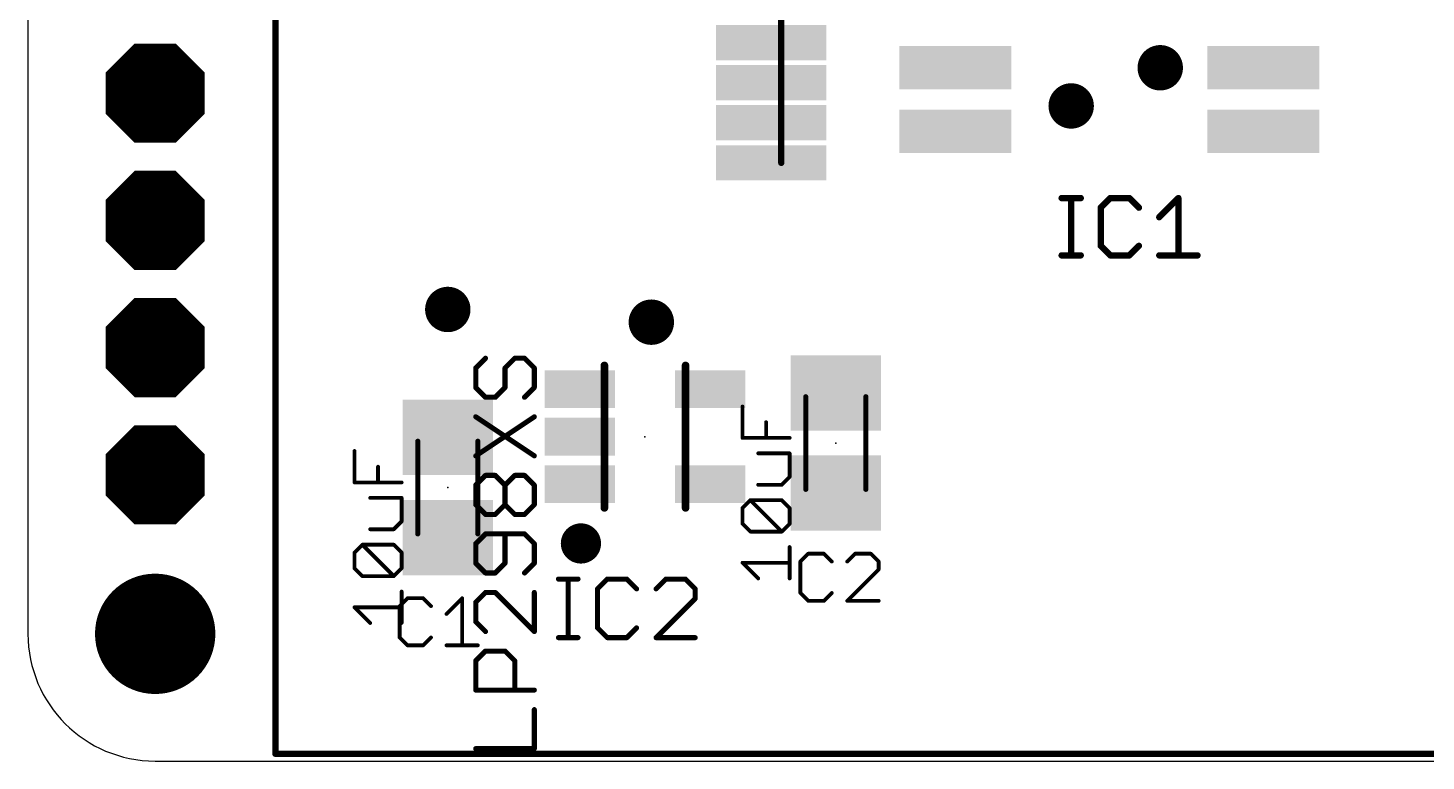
# Model space of a CAD drawing. Extents: x -27.9 to 27.9, y -17.1 to 17.1.
# Drawn here: x -27.94 to -0.03, y -17.14 to -2.51 of the extents above; entities that cross this region are included whole.
import ezdxf

# ---------------------------------------------------------------- set-up
doc = ezdxf.new("R2010")
doc.units = 0
for name, color, linetype in [('17', 82, 'CONTINUOUS'), ('18', 82, 'CONTINUOUS'), ('20', 7, 'CONTINUOUS'), ('22', 253, 'CONTINUOUS'), ('23', 7, 'CONTINUOUS'), ('25', 253, 'CONTINUOUS'), ('27', 253, 'CONTINUOUS'), ('29', 253, 'CONTINUOUS'), ('30', 253, 'CONTINUOUS'), ('31', 253, 'CONTINUOUS'), ('32', 253, 'CONTINUOUS'), ('44', 253, 'CONTINUOUS'), ('51', 253, 'CONTINUOUS')]:
    doc.layers.add(name, color=color, linetype=linetype)

# ---------------------------------------------------------------- blocks, each defined once
blk = doc.blocks.new('RECT')
blk.add_solid([(-0.5, -0.5), (0.5, -0.5), (-0.5, 0.5), (0.5, 0.5)])
blk = doc.blocks.new('OCTAGONP')
at = {"const_width": 0.5}
blk.add_lwpolyline([(-0.25, -0.1036), (-0.25, 0.1036), (-0.1036, 0.25), (0.1036, 0.25), (0.25, 0.1036), (0.25, -0.1036), (0.1036, -0.25), (-0.1036, -0.25), (-0.25, -0.1036), (-0.25, 0.1036)], dxfattribs=at)
blk = doc.blocks.new('ROUNDV')
at = {"const_width": 0.5}
blk.add_lwpolyline([(0, -0.25, 1), (0, 0.25, 1), (0, -0.25)], format="xyb", dxfattribs=at)

msp = doc.modelspace()

# ---------------------------------------------------------------- linework, layer by layer
at = {"layer": '20'}
for p, q in [((-27.94, 14.605), (-27.94, -14.605)), ((-25.4, -17.145), (25.4, -17.145))]:
    msp.add_line(p, q, dxfattribs=at)
for centre, radius in [((-16.9, -12.8), 0.3), ((-25.4, -14.605), 1.1)]:
    msp.add_circle(centre, radius, dxfattribs=at)
msp.add_arc((-25.4, -14.605), 2.54, 180, 270, dxfattribs=at)
at = {"layer": '22', "const_width": 0.127}
for points in [[(-23, 17), (-23, -17)], [(-12.9, -5.2), (-12.9, 5.2)], [(-23, -17), (23, -17)]]:
    msp.add_lwpolyline(points, dxfattribs=at)
at = {"layer": '22', "const_width": 0.0635}
for points in [[(-12.9318, -5.2, 1), (-12.8682, -5.2)], [(-23, -16.9683, 1), (-23, -17.0317)], [(-23.0317, -17, 1), (-22.9683, -17)]]:
    msp.add_lwpolyline(points, format="xyb", dxfattribs=at)
at = {"layer": '23'}
for p in [(-15.621, -10.668), (-11.811, -10.795), (-19.558, -11.684)]:
    msp.add_point(p, dxfattribs=at)
at = {"layer": '25'}
for points, const_width in [([(-7.3025, -5.9045), (-6.9212, -5.9045)], 0.127), ([(-7.1118, -7.0485), (-7.1118, -5.9045)], 0.127), ([(-6.3322, -5.9045), (-6.5229, -6.0952)], 0.127), ([(-5.9509, -5.9045), (-6.3322, -5.9045)], 0.127), ([(-5.7603, -6.0952), (-5.9509, -5.9045)], 0.127), ([(-5.3535, -6.2858), (-4.9722, -5.9045)], 0.127), ([(-4.9722, -5.9045), (-4.9722, -7.0485)], 0.127), ([(-6.5229, -6.0952), (-6.5229, -6.8578)], 0.127), ([(-6.5229, -6.8578), (-6.3322, -7.0485)], 0.127), ([(-5.9509, -7.0485), (-5.7603, -6.8578)], 0.127), ([(-7.3025, -7.0485), (-6.9212, -7.0485)], 0.127), ([(-6.3322, -7.0485), (-5.9509, -7.0485)], 0.127), ([(-5.3535, -7.0485), (-4.5909, -7.0485)], 0.127), ([(-12.3621, -13.0053), (-12.5189, -13.1621)], 0.0762), ([(-12.0486, -13.0053), (-12.3621, -13.0053)], 0.0762), ([(-11.8918, -13.1621), (-12.0486, -13.0053)], 0.0762), ([(-11.4266, -13.0053), (-11.5834, -13.1621)], 0.0762), ([(-11.1131, -13.0053), (-11.4266, -13.0053)], 0.0762), ([(-10.9563, -13.1621), (-11.1131, -13.0053)], 0.0762), ([(-12.5189, -13.1621), (-12.5189, -13.7891)], 0.0762), ([(-11.5834, -13.9459), (-10.9563, -13.3188)], 0.0762), ([(-10.9563, -13.3188), (-10.9563, -13.1621)], 0.0762), ([(-17.3482, -13.5118), (-16.9584, -13.5118)], 0.1016), ([(-17.1533, -14.6812), (-17.1533, -13.5118)], 0.1016), ([(-16.3737, -13.5118), (-16.5686, -13.7067)], 0.1016), ([(-16.5686, -13.7067), (-16.5686, -14.4863)], 0.1016), ([(-15.9839, -13.5118), (-16.3737, -13.5118)], 0.1016), ([(-15.789, -13.7067), (-15.9839, -13.5118)], 0.1016), ([(-15.2043, -13.5118), (-15.3992, -13.7067)], 0.1016), ([(-14.8145, -13.5118), (-15.2043, -13.5118)], 0.1016), ([(-14.6196, -13.7067), (-14.8145, -13.5118)], 0.1016), ([(-14.6196, -13.9016), (-14.6196, -13.7067)], 0.1016), ([(-20.3631, -13.8943), (-20.5199, -14.0511)], 0.0762), ([(-20.0496, -13.8943), (-20.3631, -13.8943)], 0.0762), ([(-19.8928, -14.0511), (-20.0496, -13.8943)], 0.0762), ([(-19.5844, -14.2078), (-19.2708, -13.8943)], 0.0762), ([(-19.2708, -13.8943), (-19.2708, -14.8349)], 0.0762), ([(-15.3992, -14.6812), (-14.6196, -13.9016)], 0.1016), ([(-12.5189, -13.7891), (-12.3621, -13.9459)], 0.0762), ([(-12.3621, -13.9459), (-12.0486, -13.9459)], 0.0762), ([(-12.0486, -13.9459), (-11.8918, -13.7891)], 0.0762), ([(-10.9563, -13.9459), (-11.5834, -13.9459)], 0.0762), ([(-20.5199, -14.0511), (-20.5199, -14.6781)], 0.0762), ([(-16.5686, -14.4863), (-16.3737, -14.6812)], 0.1016), ([(-15.9839, -14.6812), (-15.789, -14.4863)], 0.1016), ([(-20.5199, -14.6781), (-20.3631, -14.8349)], 0.0762), ([(-20.0496, -14.8349), (-19.8928, -14.6781)], 0.0762), ([(-17.3482, -14.6812), (-16.9584, -14.6812)], 0.1016), ([(-16.3737, -14.6812), (-15.9839, -14.6812)], 0.1016), ([(-14.6196, -14.6812), (-15.3992, -14.6812)], 0.1016), ([(-20.3631, -14.8349), (-20.0496, -14.8349)], 0.0762), ([(-19.5844, -14.8349), (-18.9573, -14.8349)], 0.0762)]:
    msp.add_lwpolyline(points, dxfattribs=dict(at, const_width=const_width))
for points, const_width in [([(-7.3025, -5.8728, 1), (-7.3025, -5.9363)], 0.0635), ([(-7.0801, -5.9045, 1), (-7.1436, -5.9045)], 0.0635), ([(-6.9212, -5.9363, 1), (-6.9212, -5.8728)], 0.0635), ([(-6.3322, -5.8728, 1), (-6.3322, -5.9363)], 0.0635), ([(-6.3098, -5.927, 1), (-6.3547, -5.8821)], 0.0635), ([(-5.9285, -5.8821, 1), (-5.9734, -5.927)], 0.0635), ([(-5.9509, -5.9363, 1), (-5.9509, -5.8728)], 0.0635), ([(-4.9404, -5.9045, 1), (-5.0039, -5.9045)], 0.0635), ([(-4.9497, -5.927, 1), (-4.9946, -5.8821)], 0.0635), ([(-6.4912, -6.0952, 1), (-6.5547, -6.0952)], 0.0635), ([(-6.5454, -6.0727, 1), (-6.5005, -6.1176)], 0.0635), ([(-5.7827, -6.1176, 1), (-5.7378, -6.0727)], 0.0635), ([(-5.376, -6.2634, 1), (-5.3311, -6.3083)], 0.0635), ([(-6.5547, -6.8578, 1), (-6.4912, -6.8578)], 0.0635), ([(-6.5005, -6.8354, 1), (-6.5454, -6.8803)], 0.0635), ([(-5.7378, -6.8803, 1), (-5.7827, -6.8354)], 0.0635), ([(-7.3025, -7.0168, 1), (-7.3025, -7.0803)], 0.0635), ([(-7.1436, -7.0485, 1), (-7.0801, -7.0485)], 0.0635), ([(-6.9212, -7.0803, 1), (-6.9212, -7.0168)], 0.0635), ([(-6.3322, -7.0168, 1), (-6.3322, -7.0803)], 0.0635), ([(-6.3547, -7.071, 1), (-6.3098, -7.026)], 0.0635), ([(-5.9734, -7.026, 1), (-5.9285, -7.071)], 0.0635), ([(-5.9509, -7.0803, 1), (-5.9509, -7.0168)], 0.0635), ([(-5.3535, -7.0168, 1), (-5.3535, -7.0803)], 0.0635), ([(-5.0039, -7.0485, 1), (-4.9404, -7.0485)], 0.0635), ([(-4.5909, -7.0803, 1), (-4.5909, -7.0168)], 0.0635), ([(-12.3621, -12.9862, 1), (-12.3621, -13.0243)], 0.0381), ([(-12.3487, -13.0188, 1), (-12.3756, -12.9918)], 0.0381), ([(-12.0351, -12.9918, 1), (-12.0621, -13.0188)], 0.0381), ([(-12.0486, -13.0243, 1), (-12.0486, -12.9862)], 0.0381), ([(-11.4266, -12.9862, 1), (-11.4266, -13.0243)], 0.0381), ([(-11.4131, -13.0188, 1), (-11.4401, -12.9918)], 0.0381), ([(-11.0996, -12.9918, 1), (-11.1266, -13.0188)], 0.0381), ([(-11.1131, -13.0243, 1), (-11.1131, -12.9862)], 0.0381), ([(-12.4999, -13.1621, 1), (-12.538, -13.1621)], 0.0381), ([(-12.5324, -13.1486, 1), (-12.5054, -13.1755)], 0.0381), ([(-11.9053, -13.1755, 1), (-11.8784, -13.1486)], 0.0381), ([(-11.5969, -13.1486, 1), (-11.5699, -13.1755)], 0.0381), ([(-10.9373, -13.1621, 1), (-10.9754, -13.1621)], 0.0381), ([(-10.9754, -13.3188, 1), (-10.9373, -13.3188)], 0.0381), ([(-10.9698, -13.1755, 1), (-10.9428, -13.1486)], 0.0381), ([(-10.9428, -13.3323, 1), (-10.9698, -13.3054)], 0.0381), ([(-17.3482, -13.4864, 1), (-17.3482, -13.5372)], 0.0508), ([(-17.1279, -13.5118, 1), (-17.1787, -13.5118)], 0.0508), ([(-16.9584, -13.5372, 1), (-16.9584, -13.4864)], 0.0508), ([(-16.5866, -13.6887, 1), (-16.5506, -13.7247)], 0.0508), ([(-16.5432, -13.7067, 1), (-16.594, -13.7067)], 0.0508), ([(-16.3737, -13.4864, 1), (-16.3737, -13.5372)], 0.0508), ([(-16.3557, -13.5298, 1), (-16.3917, -13.4938)], 0.0508), ([(-15.9659, -13.4938, 1), (-16.0019, -13.5298)], 0.0508), ([(-15.9839, -13.5372, 1), (-15.9839, -13.4864)], 0.0508), ([(-15.807, -13.7247, 1), (-15.771, -13.6887)], 0.0508), ([(-15.4172, -13.6887, 1), (-15.3812, -13.7247)], 0.0508), ([(-15.2043, -13.4864, 1), (-15.2043, -13.5372)], 0.0508), ([(-15.1863, -13.5298, 1), (-15.2223, -13.4938)], 0.0508), ([(-14.7965, -13.4938, 1), (-14.8325, -13.5298)], 0.0508), ([(-14.8145, -13.5372, 1), (-14.8145, -13.4864)], 0.0508), ([(-14.5942, -13.7067, 1), (-14.645, -13.7067)], 0.0508), ([(-14.6376, -13.7247, 1), (-14.6016, -13.6887)], 0.0508), ([(-20.3631, -13.8752, 1), (-20.3631, -13.9133)], 0.0381), ([(-20.3497, -13.9078, 1), (-20.3766, -13.8808)], 0.0381), ([(-20.0361, -13.8808, 1), (-20.0631, -13.9078)], 0.0381), ([(-20.0496, -13.9133, 1), (-20.0496, -13.8752)], 0.0381), ([(-19.2518, -13.8943, 1), (-19.2899, -13.8943)], 0.0381), ([(-19.2574, -13.9078, 1), (-19.2843, -13.8808)], 0.0381), ([(-14.645, -13.9016, 1), (-14.5942, -13.9016)], 0.0508), ([(-14.6016, -13.9196, 1), (-14.6376, -13.8836)], 0.0508), ([(-12.538, -13.7891, 1), (-12.4999, -13.7891)], 0.0381), ([(-12.5054, -13.7757, 1), (-12.5324, -13.8026)], 0.0381), ([(-12.3621, -13.9268, 1), (-12.3621, -13.9649)], 0.0381), ([(-12.3756, -13.9594, 1), (-12.3487, -13.9324)], 0.0381), ([(-12.0621, -13.9324, 1), (-12.0351, -13.9594)], 0.0381), ([(-12.0486, -13.9649, 1), (-12.0486, -13.9268)], 0.0381), ([(-11.8784, -13.8026, 1), (-11.9053, -13.7757)], 0.0381), ([(-11.5834, -13.9268, 1), (-11.5834, -13.9649)], 0.0381), ([(-11.5969, -13.9324, 1), (-11.5699, -13.9594)], 0.0381), ([(-10.9563, -13.9649, 1), (-10.9563, -13.9268)], 0.0381), ([(-20.5008, -14.0511, 1), (-20.5389, -14.0511)], 0.0381), ([(-20.5334, -14.0376, 1), (-20.5064, -14.0645)], 0.0381), ([(-19.9063, -14.0645, 1), (-19.8794, -14.0376)], 0.0381), ([(-19.5979, -14.1944, 1), (-19.5709, -14.2213)], 0.0381), ([(-16.5506, -14.4683, 1), (-16.5866, -14.5043)], 0.0508), ([(-16.594, -14.4863, 1), (-16.5432, -14.4863)], 0.0508), ([(-15.771, -14.5043, 1), (-15.807, -14.4683)], 0.0508), ([(-20.5064, -14.6647, 1), (-20.5334, -14.6916)], 0.0381), ([(-20.5389, -14.6781, 1), (-20.5008, -14.6781)], 0.0381), ([(-19.8794, -14.6916, 1), (-19.9063, -14.6647)], 0.0381), ([(-17.3482, -14.6558, 1), (-17.3482, -14.7066)], 0.0508), ([(-17.1787, -14.6812, 1), (-17.1279, -14.6812)], 0.0508), ([(-16.9584, -14.7066, 1), (-16.9584, -14.6558)], 0.0508), ([(-16.3737, -14.6558, 1), (-16.3737, -14.7066)], 0.0508), ([(-16.3917, -14.6992, 1), (-16.3557, -14.6632)], 0.0508), ([(-16.0019, -14.6632, 1), (-15.9659, -14.6992)], 0.0508), ([(-15.9839, -14.7066, 1), (-15.9839, -14.6558)], 0.0508), ([(-15.4172, -14.6632, 1), (-15.3812, -14.6992)], 0.0508), ([(-15.3992, -14.6558, 1), (-15.3992, -14.7066)], 0.0508), ([(-14.6196, -14.7066, 1), (-14.6196, -14.6558)], 0.0508), ([(-20.3631, -14.8159, 1), (-20.3631, -14.854)], 0.0381), ([(-20.3766, -14.8484, 1), (-20.3497, -14.8214)], 0.0381), ([(-20.0631, -14.8214, 1), (-20.0361, -14.8484)], 0.0381), ([(-20.0496, -14.854, 1), (-20.0496, -14.8159)], 0.0381), ([(-19.5844, -14.8159, 1), (-19.5844, -14.854)], 0.0381), ([(-19.2899, -14.8349, 1), (-19.2518, -14.8349)], 0.0381), ([(-18.9573, -14.854, 1), (-18.9573, -14.8159)], 0.0381)]:
    msp.add_lwpolyline(points, format="xyb", dxfattribs=dict(at, const_width=const_width))
at = {"layer": '27'}
for points, const_width in [([(-18.8053, -9.102), (-19.0002, -9.2969)], 0.1016), ([(-18.4155, -9.2969), (-18.2206, -9.102)], 0.1016), ([(-18.2206, -9.102), (-18.0257, -9.102)], 0.1016), ([(-18.0257, -9.102), (-17.8308, -9.2969)], 0.1016), ([(-19.0002, -9.2969), (-19.0002, -9.6867)], 0.1016), ([(-18.4155, -9.6867), (-18.4155, -9.2969)], 0.1016), ([(-17.8308, -9.2969), (-17.8308, -9.6867)], 0.1016), ([(-19.0002, -9.6867), (-18.8053, -9.8816)], 0.1016), ([(-18.6104, -9.8816), (-18.4155, -9.6867)], 0.1016), ([(-17.8308, -9.6867), (-18.0257, -9.8816)], 0.1016), ([(-18.8053, -9.8816), (-18.6104, -9.8816)], 0.1016), ([(-13.6737, -10.6924), (-13.6737, -10.0654)], 0.0762), ([(-19.0002, -11.051), (-17.8308, -10.2714)], 0.1016), ([(-19.0002, -10.2714), (-17.8308, -11.051)], 0.1016), ([(-13.2034, -10.6924), (-13.2034, -10.3789)], 0.0762), ([(-12.7331, -10.6924), (-13.6737, -10.6924)], 0.0762), ([(-21.4207, -11.5814), (-21.4207, -10.9544)], 0.0762), ([(-12.7331, -11.0009), (-13.3602, -11.0009)], 0.0762), ([(-12.7331, -11.4712), (-12.7331, -11.0009)], 0.0762), ([(-20.9504, -11.5814), (-20.9504, -11.2679)], 0.0762), ([(-19.0002, -11.6357), (-18.8053, -11.4408)], 0.1016), ([(-18.8053, -11.4408), (-18.6104, -11.4408)], 0.1016), ([(-18.6104, -11.4408), (-18.4155, -11.6357)], 0.1016), ([(-18.4155, -11.6357), (-18.2206, -11.4408)], 0.1016), ([(-18.2206, -11.4408), (-18.0257, -11.4408)], 0.1016), ([(-18.0257, -11.4408), (-17.8308, -11.6357)], 0.1016), ([(-12.8899, -11.6279), (-12.7331, -11.4712)], 0.0762), ([(-20.4801, -11.5814), (-21.4207, -11.5814)], 0.0762), ([(-19.0002, -12.0255), (-19.0002, -11.6357)], 0.1016), ([(-18.4155, -12.0255), (-18.4155, -11.6357)], 0.1016), ([(-17.8308, -11.6357), (-17.8308, -12.0255)], 0.1016), ([(-13.3602, -11.6279), (-12.8899, -11.6279)], 0.0762), ([(-20.4801, -11.8899), (-21.1072, -11.8899)], 0.0762), ([(-20.4801, -12.3602), (-20.4801, -11.8899)], 0.0762), ([(-18.8053, -12.2204), (-19.0002, -12.0255)], 0.1016), ([(-18.4155, -12.0255), (-18.6104, -12.2204)], 0.1016), ([(-18.2206, -12.2204), (-18.4155, -12.0255)], 0.1016), ([(-17.8308, -12.0255), (-18.0257, -12.2204)], 0.1016), ([(-13.6737, -12.0932), (-13.5169, -11.9364)], 0.0762), ([(-13.5169, -11.9364), (-12.8899, -11.9364)], 0.0762), ([(-12.8899, -12.5635), (-13.5169, -11.9364)], 0.0762), ([(-12.8899, -11.9364), (-12.7331, -12.0932)], 0.0762), ([(-18.6104, -12.2204), (-18.8053, -12.2204)], 0.1016), ([(-18.0257, -12.2204), (-18.2206, -12.2204)], 0.1016), ([(-13.6737, -12.4067), (-13.6737, -12.0932)], 0.0762), ([(-12.7331, -12.0932), (-12.7331, -12.4067)], 0.0762), ([(-21.1072, -12.5169), (-20.6369, -12.5169)], 0.0762), ([(-20.6369, -12.5169), (-20.4801, -12.3602)], 0.0762), ([(-18.8053, -12.6102), (-19.0002, -12.8051)], 0.1016), ([(-18.0257, -12.6102), (-18.8053, -12.6102)], 0.1016), ([(-18.4155, -13.1949), (-18.4155, -12.6102)], 0.1016), ([(-17.8308, -12.8051), (-18.0257, -12.6102)], 0.1016), ([(-13.5169, -12.5635), (-13.6737, -12.4067)], 0.0762), ([(-12.8899, -12.5635), (-13.5169, -12.5635)], 0.0762), ([(-12.7331, -12.4067), (-12.8899, -12.5635)], 0.0762), ([(-21.4207, -12.9822), (-21.2639, -12.8254)], 0.0762), ([(-21.2639, -12.8254), (-20.6369, -12.8254)], 0.0762), ([(-20.6369, -13.4525), (-21.2639, -12.8254)], 0.0762), ([(-20.6369, -12.8254), (-20.4801, -12.9822)], 0.0762), ([(-19.0002, -12.8051), (-19.0002, -13.1949)], 0.1016), ([(-17.8308, -13.1949), (-17.8308, -12.8051)], 0.1016), ([(-12.7331, -13.499), (-12.7331, -12.8719)], 0.0762), ([(-21.4207, -13.2957), (-21.4207, -12.9822)], 0.0762), ([(-20.4801, -12.9822), (-20.4801, -13.2957)], 0.0762), ([(-21.2639, -13.4525), (-21.4207, -13.2957)], 0.0762), ([(-20.4801, -13.2957), (-20.6369, -13.4525)], 0.0762), ([(-19.0002, -13.1949), (-18.8053, -13.3898)], 0.1016), ([(-18.8053, -13.3898), (-18.6104, -13.3898)], 0.1016), ([(-18.6104, -13.3898), (-18.4155, -13.1949)], 0.1016), ([(-18.0257, -13.3898), (-17.8308, -13.1949)], 0.1016), ([(-13.3602, -13.499), (-13.6737, -13.1854)], 0.0762), ([(-13.6737, -13.1854), (-12.7331, -13.1854)], 0.0762), ([(-20.6369, -13.4525), (-21.2639, -13.4525)], 0.0762), ([(-20.4801, -14.388), (-20.4801, -13.7609)], 0.0762), ([(-18.8053, -13.7796), (-19.0002, -13.9745)], 0.1016), ([(-19.0002, -13.9745), (-19.0002, -14.3643)], 0.1016), ([(-18.6104, -13.7796), (-18.8053, -13.7796)], 0.1016), ([(-17.8308, -14.5592), (-18.6104, -13.7796)], 0.1016), ([(-17.8308, -13.7796), (-17.8308, -14.5592)], 0.1016), ([(-21.1072, -14.388), (-21.4207, -14.0744)], 0.0762), ([(-21.4207, -14.0744), (-20.4801, -14.0744)], 0.0762), ([(-19.0002, -14.3643), (-18.8053, -14.5592)], 0.1016), ([(-19.0002, -15.1439), (-18.8053, -14.949)], 0.1016), ([(-18.8053, -14.949), (-18.4155, -14.949)], 0.1016), ([(-18.4155, -14.949), (-18.2206, -15.1439)], 0.1016), ([(-19.0002, -15.7286), (-19.0002, -15.1439)], 0.1016), ([(-18.2206, -15.1439), (-18.2206, -15.7286)], 0.1016), ([(-17.8308, -15.7286), (-19.0002, -15.7286)], 0.1016), ([(-17.8308, -16.898), (-17.8308, -16.1184)], 0.1016), ([(-19.0002, -16.898), (-17.8308, -16.898)], 0.1016)]:
    msp.add_lwpolyline(points, dxfattribs=dict(at, const_width=const_width))
for points, const_width in [([(-18.7873, -9.12, 1), (-18.8233, -9.0841)], 0.0508), ([(-18.2206, -9.0766, 1), (-18.2206, -9.1274)], 0.0508), ([(-18.2026, -9.12, 1), (-18.2386, -9.0841)], 0.0508), ([(-18.0077, -9.0841, 1), (-18.0437, -9.12)], 0.0508), ([(-18.0257, -9.1274, 1), (-18.0257, -9.0766)], 0.0508), ([(-18.9748, -9.2969, 1), (-19.0256, -9.2969)], 0.0508), ([(-19.0182, -9.279, 1), (-18.9822, -9.3149)], 0.0508), ([(-18.3901, -9.2969, 1), (-18.4409, -9.2969)], 0.0508), ([(-18.4335, -9.279, 1), (-18.3975, -9.3149)], 0.0508), ([(-17.8054, -9.2969, 1), (-17.8562, -9.2969)], 0.0508), ([(-17.8488, -9.3149, 1), (-17.8128, -9.279)], 0.0508), ([(-18.9822, -9.6688, 1), (-19.0182, -9.7047)], 0.0508), ([(-19.0256, -9.6867, 1), (-18.9748, -9.6867)], 0.0508), ([(-18.4409, -9.6867, 1), (-18.3901, -9.6867)], 0.0508), ([(-18.3975, -9.7047, 1), (-18.4335, -9.6688)], 0.0508), ([(-17.8562, -9.6867, 1), (-17.8054, -9.6867)], 0.0508), ([(-17.8128, -9.7047, 1), (-17.8488, -9.6688)], 0.0508), ([(-18.8053, -9.8562, 1), (-18.8053, -9.907)], 0.0508), ([(-18.8233, -9.8996, 1), (-18.7873, -9.8637)], 0.0508), ([(-18.6284, -9.8637, 1), (-18.5924, -9.8996)], 0.0508), ([(-18.6104, -9.907, 1), (-18.6104, -9.8562)], 0.0508), ([(-18.0437, -9.8637, 1), (-18.0077, -9.8996)], 0.0508), ([(-13.6547, -10.0654, 1), (-13.6928, -10.0654)], 0.0381), ([(-18.9861, -10.2503, 1), (-19.0143, -10.2925)], 0.0508), ([(-17.8167, -10.2925, 1), (-17.8449, -10.2503)], 0.0508), ([(-13.1844, -10.3789, 1), (-13.2225, -10.3789)], 0.0381), ([(-13.6928, -10.6924, 1), (-13.6547, -10.6924)], 0.0381), ([(-13.6737, -10.6734, 1), (-13.6737, -10.7115)], 0.0381), ([(-13.2225, -10.6924, 1), (-13.1844, -10.6924)], 0.0381), ([(-12.7331, -10.7115, 1), (-12.7331, -10.6734)], 0.0381), ([(-21.4017, -10.9544, 1), (-21.4398, -10.9544)], 0.0381), ([(-19.0143, -11.0299, 1), (-18.9861, -11.0721)], 0.0508), ([(-17.8449, -11.0721, 1), (-17.8167, -11.0299)], 0.0508), ([(-13.3602, -10.9818, 1), (-13.3602, -11.0199)], 0.0381), ([(-12.7141, -11.0009, 1), (-12.7522, -11.0009)], 0.0381), ([(-12.7331, -11.0199, 1), (-12.7331, -10.9818)], 0.0381), ([(-20.9314, -11.2679, 1), (-20.9695, -11.2679)], 0.0381), ([(-18.8053, -11.4154, 1), (-18.8053, -11.4662)], 0.0508), ([(-18.7873, -11.4588, 1), (-18.8233, -11.4228)], 0.0508), ([(-18.5924, -11.4228, 1), (-18.6284, -11.4588)], 0.0508), ([(-18.6104, -11.4662, 1), (-18.6104, -11.4154)], 0.0508), ([(-18.2206, -11.4154, 1), (-18.2206, -11.4662)], 0.0508), ([(-18.2026, -11.4588, 1), (-18.2386, -11.4228)], 0.0508), ([(-18.0077, -11.4228, 1), (-18.0437, -11.4588)], 0.0508), ([(-18.0257, -11.4662, 1), (-18.0257, -11.4154)], 0.0508), ([(-12.7196, -11.4846, 1), (-12.7466, -11.4577)], 0.0381), ([(-21.4398, -11.5814, 1), (-21.4017, -11.5814)], 0.0381), ([(-21.4207, -11.5624, 1), (-21.4207, -11.6005)], 0.0381), ([(-20.9695, -11.5814, 1), (-20.9314, -11.5814)], 0.0381), ([(-20.4801, -11.6005, 1), (-20.4801, -11.5624)], 0.0381), ([(-19.0182, -11.6177, 1), (-18.9822, -11.6537)], 0.0508), ([(-18.9748, -11.6357, 1), (-19.0256, -11.6357)], 0.0508), ([(-18.4335, -11.6177, 1), (-18.3975, -11.6537)], 0.0508), ([(-18.3901, -11.6357, 1), (-18.4409, -11.6357)], 0.0508), ([(-18.4335, -11.6537, 1), (-18.3975, -11.6177)], 0.0508), ([(-17.8054, -11.6357, 1), (-17.8562, -11.6357)], 0.0508), ([(-17.8488, -11.6537, 1), (-17.8128, -11.6177)], 0.0508), ([(-13.3602, -11.6089, 1), (-13.3602, -11.647)], 0.0381), ([(-12.9033, -11.6145, 1), (-12.8764, -11.6414)], 0.0381), ([(-12.8899, -11.647, 1), (-12.8899, -11.6089)], 0.0381), ([(-12.7522, -11.4712, 1), (-12.7141, -11.4712)], 0.0381), ([(-21.1072, -11.8708, 1), (-21.1072, -11.9089)], 0.0381), ([(-20.4611, -11.8899, 1), (-20.4992, -11.8899)], 0.0381), ([(-20.4801, -11.9089, 1), (-20.4801, -11.8708)], 0.0381), ([(-18.9822, -12.0075, 1), (-19.0182, -12.0435)], 0.0508), ([(-19.0256, -12.0255, 1), (-18.9748, -12.0255)], 0.0508), ([(-18.3975, -12.0075, 1), (-18.4335, -12.0435)], 0.0508), ([(-18.4409, -12.0255, 1), (-18.3901, -12.0255)], 0.0508), ([(-18.3975, -12.0435, 1), (-18.4335, -12.0075)], 0.0508), ([(-17.8562, -12.0255, 1), (-17.8054, -12.0255)], 0.0508), ([(-17.8128, -12.0435, 1), (-17.8488, -12.0075)], 0.0508), ([(-13.5035, -11.9229, 1), (-13.5304, -11.9499)], 0.0381), ([(-13.5169, -11.9173, 1), (-13.5169, -11.9554)], 0.0381), ([(-13.5035, -11.9499, 1), (-13.5304, -11.9229)], 0.0381), ([(-12.8764, -11.9229, 1), (-12.9033, -11.9499)], 0.0381), ([(-12.8899, -11.9554, 1), (-12.8899, -11.9173)], 0.0381), ([(-18.8053, -12.195, 1), (-18.8053, -12.2458)], 0.0508), ([(-18.8233, -12.2384, 1), (-18.7873, -12.2024)], 0.0508), ([(-18.6284, -12.2024, 1), (-18.5924, -12.2384)], 0.0508), ([(-18.6104, -12.2458, 1), (-18.6104, -12.195)], 0.0508), ([(-18.2206, -12.195, 1), (-18.2206, -12.2458)], 0.0508), ([(-18.2386, -12.2384, 1), (-18.2026, -12.2024)], 0.0508), ([(-18.0437, -12.2024, 1), (-18.0077, -12.2384)], 0.0508), ([(-18.0257, -12.2458, 1), (-18.0257, -12.195)], 0.0508), ([(-13.6547, -12.0932, 1), (-13.6928, -12.0932)], 0.0381), ([(-13.6872, -12.0797, 1), (-13.6602, -12.1066)], 0.0381), ([(-12.7141, -12.0932, 1), (-12.7522, -12.0932)], 0.0381), ([(-12.7466, -12.1066, 1), (-12.7196, -12.0797)], 0.0381), ([(-21.1072, -12.4979, 1), (-21.1072, -12.536)], 0.0381), ([(-20.6503, -12.5035, 1), (-20.6234, -12.5304)], 0.0381), ([(-20.6369, -12.536, 1), (-20.6369, -12.4979)], 0.0381), ([(-20.4992, -12.3602, 1), (-20.4611, -12.3602)], 0.0381), ([(-20.4666, -12.3736, 1), (-20.4936, -12.3467)], 0.0381), ([(-18.8053, -12.5848, 1), (-18.8053, -12.6356)], 0.0508), ([(-18.7873, -12.6282, 1), (-18.8233, -12.5922)], 0.0508), ([(-18.3901, -12.6102, 1), (-18.4409, -12.6102)], 0.0508), ([(-18.0077, -12.5922, 1), (-18.0437, -12.6282)], 0.0508), ([(-18.0257, -12.6356, 1), (-18.0257, -12.5848)], 0.0508), ([(-13.6928, -12.4067, 1), (-13.6547, -12.4067)], 0.0381), ([(-13.6602, -12.3932, 1), (-13.6872, -12.4202)], 0.0381), ([(-13.5169, -12.5444, 1), (-13.5169, -12.5825)], 0.0381), ([(-13.5304, -12.5769, 1), (-13.5035, -12.55)], 0.0381), ([(-12.9033, -12.55, 1), (-12.8764, -12.5769)], 0.0381), ([(-12.9033, -12.5769, 1), (-12.8764, -12.55)], 0.0381), ([(-12.8899, -12.5825, 1), (-12.8899, -12.5444)], 0.0381), ([(-12.7522, -12.4067, 1), (-12.7141, -12.4067)], 0.0381), ([(-12.7196, -12.4202, 1), (-12.7466, -12.3932)], 0.0381), ([(-21.2505, -12.8119, 1), (-21.2774, -12.8389)], 0.0381), ([(-21.2639, -12.8063, 1), (-21.2639, -12.8444)], 0.0381), ([(-21.2505, -12.8389, 1), (-21.2774, -12.8119)], 0.0381), ([(-20.6234, -12.8119, 1), (-20.6503, -12.8389)], 0.0381), ([(-20.6369, -12.8444, 1), (-20.6369, -12.8063)], 0.0381), ([(-19.0182, -12.7871, 1), (-18.9822, -12.8231)], 0.0508), ([(-18.9748, -12.8051, 1), (-19.0256, -12.8051)], 0.0508), ([(-17.8054, -12.8051, 1), (-17.8562, -12.8051)], 0.0508), ([(-17.8488, -12.8231, 1), (-17.8128, -12.7871)], 0.0508), ([(-12.7141, -12.8719, 1), (-12.7522, -12.8719)], 0.0381), ([(-21.4017, -12.9822, 1), (-21.4398, -12.9822)], 0.0381), ([(-21.4342, -12.9687, 1), (-21.4072, -12.9956)], 0.0381), ([(-20.4611, -12.9822, 1), (-20.4992, -12.9822)], 0.0381), ([(-20.4936, -12.9956, 1), (-20.4666, -12.9687)], 0.0381), ([(-21.4398, -13.2957, 1), (-21.4017, -13.2957)], 0.0381), ([(-21.4072, -13.2822, 1), (-21.4342, -13.3092)], 0.0381), ([(-20.4992, -13.2957, 1), (-20.4611, -13.2957)], 0.0381), ([(-20.4666, -13.3092, 1), (-20.4936, -13.2822)], 0.0381), ([(-18.9822, -13.1769, 1), (-19.0182, -13.2129)], 0.0508), ([(-19.0256, -13.1949, 1), (-18.9748, -13.1949)], 0.0508), ([(-18.8053, -13.3644, 1), (-18.8053, -13.4152)], 0.0508), ([(-18.8233, -13.4078, 1), (-18.7873, -13.3718)], 0.0508), ([(-18.6284, -13.3718, 1), (-18.5924, -13.4078)], 0.0508), ([(-18.6104, -13.4152, 1), (-18.6104, -13.3644)], 0.0508), ([(-18.4409, -13.1949, 1), (-18.3901, -13.1949)], 0.0508), ([(-18.3975, -13.2129, 1), (-18.4335, -13.1769)], 0.0508), ([(-18.0437, -13.3718, 1), (-18.0077, -13.4078)], 0.0508), ([(-17.8562, -13.1949, 1), (-17.8054, -13.1949)], 0.0508), ([(-17.8128, -13.2129, 1), (-17.8488, -13.1769)], 0.0508), ([(-13.6602, -13.172, 1), (-13.6872, -13.1989)], 0.0381), ([(-13.6737, -13.1664, 1), (-13.6737, -13.2045)], 0.0381), ([(-12.7331, -13.2045, 1), (-12.7331, -13.1664)], 0.0381), ([(-21.2639, -13.4334, 1), (-21.2639, -13.4715)], 0.0381), ([(-21.2774, -13.4659, 1), (-21.2505, -13.439)], 0.0381), ([(-20.6503, -13.439, 1), (-20.6234, -13.4659)], 0.0381), ([(-20.6503, -13.4659, 1), (-20.6234, -13.439)], 0.0381), ([(-20.6369, -13.4715, 1), (-20.6369, -13.4334)], 0.0381), ([(-13.3736, -13.5124, 1), (-13.3467, -13.4855)], 0.0381), ([(-12.7522, -13.499, 1), (-12.7141, -13.499)], 0.0381), ([(-20.4611, -13.7609, 1), (-20.4992, -13.7609)], 0.0381), ([(-19.0182, -13.9565, 1), (-18.9822, -13.9925)], 0.0508), ([(-18.9748, -13.9745, 1), (-19.0256, -13.9745)], 0.0508), ([(-18.8053, -13.7542, 1), (-18.8053, -13.805)], 0.0508), ([(-18.7873, -13.7976, 1), (-18.8233, -13.7616)], 0.0508), ([(-18.5924, -13.7616, 1), (-18.6284, -13.7976)], 0.0508), ([(-18.6104, -13.805, 1), (-18.6104, -13.7542)], 0.0508), ([(-17.8054, -13.7796, 1), (-17.8562, -13.7796)], 0.0508), ([(-21.4072, -14.061, 1), (-21.4342, -14.0879)], 0.0381), ([(-21.4207, -14.0554, 1), (-21.4207, -14.0935)], 0.0381), ([(-20.4801, -14.0935, 1), (-20.4801, -14.0554)], 0.0381), ([(-21.1206, -14.4014, 1), (-21.0937, -14.3745)], 0.0381), ([(-20.4992, -14.388, 1), (-20.4611, -14.388)], 0.0381), ([(-18.9822, -14.3463, 1), (-19.0182, -14.3823)], 0.0508), ([(-19.0256, -14.3643, 1), (-18.9748, -14.3643)], 0.0508), ([(-18.8233, -14.5772, 1), (-18.7873, -14.5412)], 0.0508), ([(-17.8562, -14.5592, 1), (-17.8054, -14.5592)], 0.0508), ([(-17.8488, -14.5772, 1), (-17.8128, -14.5412)], 0.0508), ([(-18.8053, -14.9236, 1), (-18.8053, -14.9744)], 0.0508), ([(-18.7873, -14.967, 1), (-18.8233, -14.931)], 0.0508), ([(-18.3975, -14.931, 1), (-18.4335, -14.967)], 0.0508), ([(-18.4155, -14.9744, 1), (-18.4155, -14.9236)], 0.0508), ([(-19.0182, -15.1259, 1), (-18.9822, -15.1619)], 0.0508), ([(-18.9748, -15.1439, 1), (-19.0256, -15.1439)], 0.0508), ([(-18.1952, -15.1439, 1), (-18.246, -15.1439)], 0.0508), ([(-18.2386, -15.1619, 1), (-18.2026, -15.1259)], 0.0508), ([(-19.0002, -15.7032, 1), (-19.0002, -15.754)], 0.0508), ([(-19.0256, -15.7286, 1), (-18.9748, -15.7286)], 0.0508), ([(-18.246, -15.7286, 1), (-18.1952, -15.7286)], 0.0508), ([(-17.8308, -15.754, 1), (-17.8308, -15.7032)], 0.0508), ([(-17.8054, -16.1184, 1), (-17.8562, -16.1184)], 0.0508), ([(-19.0002, -16.8726, 1), (-19.0002, -16.9234)], 0.0508), ([(-17.8562, -16.898, 1), (-17.8054, -16.898)], 0.0508), ([(-17.8308, -16.9234, 1), (-17.8308, -16.8726)], 0.0508)]:
    msp.add_lwpolyline(points, format="xyb", dxfattribs=dict(at, const_width=const_width))
at = {"layer": '29'}
for points, const_width in [([(-16.9, -13.0008, 1), (-16.9, -12.5992, 1), (-16.9, -13.0008)], 0.4016), ([(-25.4, -15.2058, 1), (-25.4, -14.0042, 1), (-25.4, -15.2058)], 1.2016)]:
    msp.add_lwpolyline(points, format="xyb", dxfattribs=dict(at, const_width=const_width))
at = {"layer": '30'}
for points, const_width in [([(-16.9, -13.0008, 1), (-16.9, -12.5992, 1), (-16.9, -13.0008)], 0.4016), ([(-25.4, -15.2058, 1), (-25.4, -14.0042, 1), (-25.4, -15.2058)], 1.2016)]:
    msp.add_lwpolyline(points, format="xyb", dxfattribs=dict(at, const_width=const_width))
at = {"layer": '44'}
for centre, radius in [((-5.334, -3.302), 0.25), ((-25.4, -3.81), 0.508), ((-7.112, -4.064), 0.25), ((-25.4, -6.35), 0.508), ((-19.558, -8.128), 0.25), ((-15.494, -8.382), 0.25), ((-25.4, -8.89), 0.508), ((-25.4, -11.43), 0.508)]:
    msp.add_circle(centre, radius, dxfattribs=at)
at = {"layer": '51'}
for points, const_width in [([(-16.431, -12.09), (-16.431, -9.246)], 0.1524), ([(-14.811, -9.246), (-14.811, -12.09)], 0.1524), ([(-12.411, -11.72), (-12.411, -9.87)], 0.1016), ([(-11.211, -9.87), (-11.211, -11.72)], 0.1016), ([(-20.158, -12.609), (-20.158, -10.759)], 0.1016), ([(-18.958, -10.759), (-18.958, -12.609)], 0.1016)]:
    msp.add_lwpolyline(points, dxfattribs=dict(at, const_width=const_width))
for points, const_width in [([(-16.3929, -9.246, 1), (-16.4691, -9.246)], 0.0762), ([(-14.7729, -9.246, 1), (-14.8491, -9.246)], 0.0762), ([(-12.3856, -9.87, 1), (-12.4364, -9.87)], 0.0508), ([(-11.1856, -9.87, 1), (-11.2364, -9.87)], 0.0508), ([(-20.1326, -10.759, 1), (-20.1834, -10.759)], 0.0508), ([(-18.9326, -10.759, 1), (-18.9834, -10.759)], 0.0508), ([(-12.4364, -11.72, 1), (-12.3856, -11.72)], 0.0508), ([(-11.2364, -11.72, 1), (-11.1856, -11.72)], 0.0508), ([(-16.4691, -12.09, 1), (-16.3929, -12.09)], 0.0762), ([(-14.8491, -12.09, 1), (-14.7729, -12.09)], 0.0762), ([(-20.1834, -12.609, 1), (-20.1326, -12.609)], 0.0508), ([(-18.9834, -12.609, 1), (-18.9326, -12.609)], 0.0508)]:
    msp.add_lwpolyline(points, format="xyb", dxfattribs=dict(at, const_width=const_width))

# ---------------------------------------------------------------- block references
at = {"layer": '17', "xscale": 1.778, "yscale": 1.778}
for p in [(-25.4, -3.81), (-25.4, -3.81), (-25.4, -6.35), (-25.4, -6.35), (-25.4, -8.89), (-25.4, -8.89), (-25.4, -11.43), (-25.4, -11.43)]:
    msp.add_blockref('OCTAGONP', p, dxfattribs=at)
at = {"layer": '18', "xscale": 0.9064, "yscale": 0.9064}
for p in [(-5.334, -3.302), (-7.112, -4.064), (-19.558, -8.128), (-15.494, -8.382)]:
    msp.add_blockref('ROUNDV', p, dxfattribs=at)
at = {"layer": '29', "xscale": 1.9812, "yscale": 1.9812}
for p in [(-25.4, -3.81), (-25.4, -6.35), (-25.4, -8.89), (-25.4, -11.43)]:
    msp.add_blockref('OCTAGONP', p, dxfattribs=at)
at = {"layer": '29', "rotation": 270}
for p, xscale, yscale in [((-9.4234, -3.302), 0.8636, 2.2352), ((-3.2766, -3.302), 0.8636, 2.2352), ((-9.4234, -4.572), 0.8636, 2.2352), ((-3.2766, -4.572), 0.8636, 2.2352), ((-11.811, -9.795), 1.5032, 1.8032), ((-16.921, -9.718), 0.7532, 1.4032), ((-14.321, -9.718), 0.7532, 1.4032), ((-19.558, -10.684), 1.5032, 1.8032), ((-16.921, -10.668), 0.7532, 1.4032), ((-11.811, -11.795), 1.5032, 1.8032), ((-16.921, -11.618), 0.7532, 1.4032), ((-14.321, -11.618), 0.7532, 1.4032), ((-19.558, -12.684), 1.5032, 1.8032)]:
    msp.add_blockref('RECT', p, dxfattribs=dict(at, xscale=xscale, yscale=yscale))
at = {"layer": '30'}
for name, p, xscale, yscale in [('RECT', (-13.1, -2.8), 2.2032, 0.7032), ('OCTAGONP', (-25.4, -3.81), 1.9812, 1.9812), ('RECT', (-13.1, -3.6), 2.2032, 0.7032), ('RECT', (-13.1, -4.4), 2.2032, 0.7032), ('RECT', (-13.1, -5.2), 2.2032, 0.7032), ('OCTAGONP', (-25.4, -6.35), 1.9812, 1.9812), ('OCTAGONP', (-25.4, -8.89), 1.9812, 1.9812), ('OCTAGONP', (-25.4, -11.43), 1.9812, 1.9812)]:
    msp.add_blockref(name, p, dxfattribs=dict(at, xscale=xscale, yscale=yscale))
at = {"layer": '31', "rotation": 270}
for p, xscale, yscale in [((-9.4234, -3.302), 0.6604, 2.032), ((-3.2766, -3.302), 0.6604, 2.032), ((-9.4234, -4.572), 0.6604, 2.032), ((-3.2766, -4.572), 0.6604, 2.032), ((-11.811, -9.795), 1.3, 1.6), ((-16.921, -9.718), 0.55, 1.2), ((-14.321, -9.718), 0.55, 1.2), ((-19.558, -10.684), 1.3, 1.6), ((-16.921, -10.668), 0.55, 1.2), ((-11.811, -11.795), 1.3, 1.6), ((-16.921, -11.618), 0.55, 1.2), ((-14.321, -11.618), 0.55, 1.2), ((-19.558, -12.684), 1.3, 1.6)]:
    msp.add_blockref('RECT', p, dxfattribs=dict(at, xscale=xscale, yscale=yscale))
at = {"layer": '32', "xscale": 2, "yscale": 0.5}
for p in [(-13.1, -2.8), (-13.1, -3.6), (-13.1, -4.4), (-13.1, -5.2)]:
    msp.add_blockref('RECT', p, dxfattribs=at)
at = {"layer": '51', "rotation": 270}
for p, xscale, yscale in [((-8.8773, -3.302), 0.508, 1.143), ((-3.8227, -3.302), 0.508, 1.143), ((-25.4, -3.81), 0.508, 0.508), ((-8.8773, -4.572), 0.508, 1.143), ((-3.8227, -4.572), 0.508, 1.143), ((-25.4, -6.35), 0.508, 0.508), ((-25.4, -8.89), 0.508, 0.508), ((-16.796, -9.718), 0.5, 0.65), ((-14.446, -9.718), 0.5, 0.65), ((-11.811, -10.045), 0.5, 1.3), ((-16.796, -10.668), 0.5, 0.65), ((-19.558, -10.934), 0.5, 1.3), ((-25.4, -11.43), 0.508, 0.508), ((-16.796, -11.618), 0.5, 0.65), ((-14.446, -11.618), 0.5, 0.65), ((-11.811, -11.545), 0.5, 1.3), ((-19.558, -12.434), 0.5, 1.3)]:
    msp.add_blockref('RECT', p, dxfattribs=dict(at, xscale=xscale, yscale=yscale))

doc.saveas('drawing.dxf')
